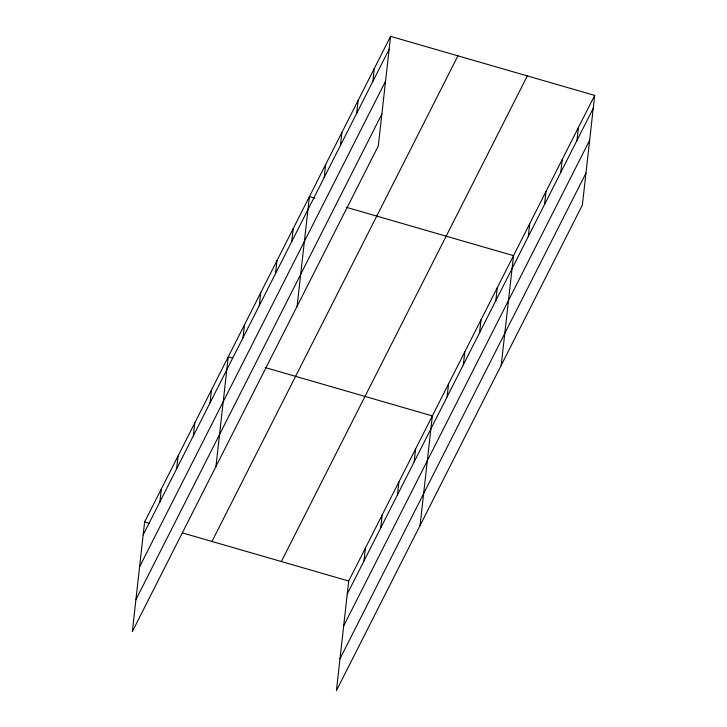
<?xml version="1.0" encoding="UTF-8"?>
<svg xmlns="http://www.w3.org/2000/svg" width="727" height="727" viewBox="0 0 727 727"><rect width="100%" height="100%" fill="white"/><g stroke="black" fill="none" stroke-linecap="round" stroke-linejoin="round"><path stroke-width="1.09" d="M390.581 36.35L144.618 521.968L132.323 631.599L378.285 145.973L390.581 36.35L594.677 95.401L582.382 205.032L336.419 690.65L348.715 581.027L594.677 95.401M159.895 501.875L161.339 488.944M176.616 468.86L178.07 455.929M193.346 435.837L194.791 422.905M210.067 402.813L211.521 389.881M215.946 466.489L228.242 356.857L232.585 358.12M243.027 337.737L244.481 324.805M259.257 305.685L260.711 292.754M275.497 273.634L276.942 260.702M291.727 241.591L293.181 228.66M297.116 306.231L309.411 196.608L314.846 198.18M324.197 177.488L325.641 164.556M340.427 145.436L341.881 132.505M356.657 113.385L358.111 100.453M372.896 81.333L374.341 68.402M363.991 560.935L365.445 548.004M380.721 527.911L382.166 514.98M397.442 494.887L398.896 481.956M414.172 461.863L415.617 448.932M420.052 525.539L432.347 415.917L265.182 367.544M447.132 396.797L448.577 383.865M463.363 364.745L464.807 351.813M479.593 332.693L481.047 319.762M495.832 300.642L497.277 287.71M501.212 365.281L513.516 255.659L346.343 207.295M528.293 236.539L529.747 223.607M544.532 204.487L545.977 191.555M560.762 172.435L562.216 159.504M576.993 140.384L578.447 127.452M143.164 534.899L389.127 49.282M139.584 566.815L385.546 81.188M135.894 599.684L381.866 114.066M211.966 541.461L457.928 55.834M281.367 561.535L527.329 75.917M347.27 593.959L593.232 108.332M343.689 625.865L589.652 140.247M340 658.744L585.962 173.117M144.618 521.968L148.962 523.231M182.641 532.973L348.715 581.027"/></g></svg>
